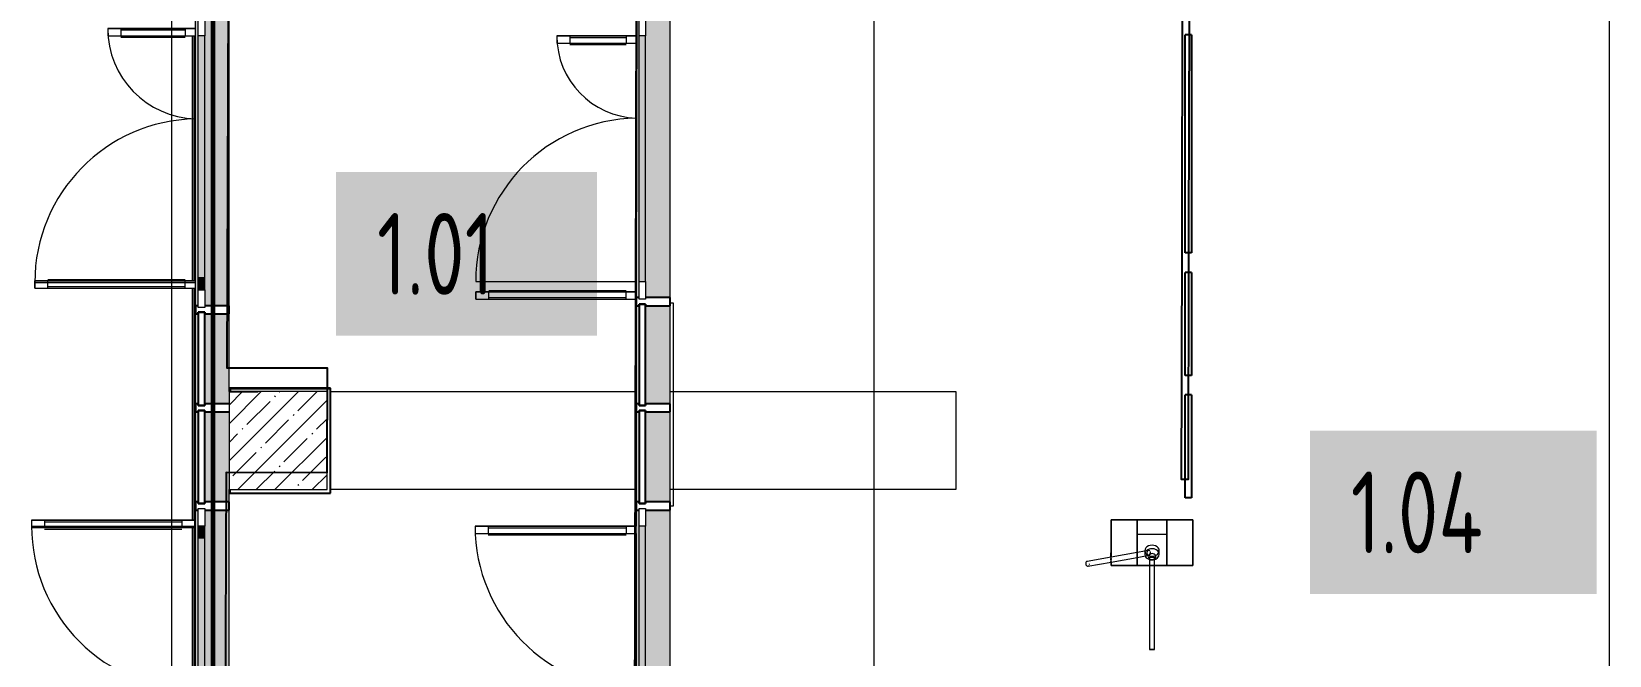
# Model space of a CAD drawing. Header units: millimetres. Extents: x 3914 to 443608, y -156176 to 78197.
# Drawn here: x 29108 to 38767, y -129277 to -125460 of the extents above; entities that cross this region are included whole.
import ezdxf

# ---------------------------------------------------------------- set-up
doc = ezdxf.new("R2010")
doc.units = ezdxf.units.MM
for name, color, linetype, lineweight in [('0) клиннинг', 90, 'Continuous', 60), ('A-DETL-GENF', 7, 'Continuous', 9), ('A-DOOR-1', 7, 'Continuous', 5), ('A-FLOR', 7, 'Continuous', 9), ('A-GENM', 7, 'Continuous', 9), ('A-GLAZ-CURT-1', 7, 'Continuous', 5), ('A-GLAZ-CURT-2', 7, 'Continuous', 25), ('A-GLAZ-CWMG', 7, 'Continuous', 9), ('A-GLAZ-CWMG-1', 7, 'Continuous', 25), ('S-COLS-1', 7, 'Continuous', 5), ('Оси', 7, 'Continuous', 9)]:
    doc.layers.add(name, color=color, linetype=linetype, lineweight=lineweight)
doc.layers.add('M-EQPM-1', color=7, linetype='Continuous', lineweight=9, true_color=0xb2b2b2)
doc.styles.add('СПДС', font='ГОСТ тип А.ttf', dxfattribs={"width": 0.9})

# ---------------------------------------------------------------- blocks, each defined once
blk = doc.blocks.new('Системная панель - Стекло - 40мм-32257947-Объем проектирования 1 этажа')
at = {"layer": 'A-GLAZ-CURT-1'}
h = blk.add_hatch(dxfattribs=at)
h.set_pattern_fill('FP_71', color=256, style=0, pattern_type=2)
h.set_pattern_definition([(135, (18475, -6770), (-565.685, -565.685), [400, -1200]), (135, (18675, -7170), (-565.685, -565.685), [1200, -400]), (135, (18875, -6370), (-565.685, -565.685), [400, -1200])])
h.paths.add_polyline_path([(310, 0), (310, 40), (-310, 40), (-310, 0), (245, 0)])
at = {"layer": 'A-GLAZ-CURT-2'}
for p, q in [((310, 40), (-310, 40)), ((-310, 40), (-310, 0)), ((-310, 0), (310, 0)), ((310, 0), (310, 40))]:
    blk.add_line(p, q, dxfattribs=at)
blk = doc.blocks.new('Прямоугольный импост - Импост структурный с накладкой - 190мм-32257948-Объем проектирования 1 этажа')
at = {"layer": 'A-GLAZ-CWMG'}
for points in [[(6553, 18375), (6570, 18375), (6570, 18975), (6553, 18975), (6553, 18409.4)], [(6610, 18375), (6760, 18375), (6760, 18975), (6610, 18975), (6610, 18450)]]:
    blk.add_hatch(color=256, dxfattribs=at).paths.add_polyline_path(points)
for p, q in [((6553, 18375), (6553, 18975)), ((6760, 18375), (6760, 18975))]:
    blk.add_line(p, q, dxfattribs=at)
blk = doc.blocks.new('Прямоугольный импост - Импост структурный с накладкой - 190мм-32257698-Объем проектирования 1 этажа')
at = {"layer": 'A-GLAZ-CWMG'}
for points in [[(6560, 16025), (6570, 16025), (6570, 17725), (6553, 17725), (6553, 16025)], [(6760, 16025), (6760, 17725), (6610, 17725), (6610, 16025)], [(6570, 16123), (6610, 16123), (6610, 17627), (6570, 17627), (6570, 16699.3)]]:
    blk.add_hatch(color=256, dxfattribs=at).paths.add_polyline_path(points)
for p, q in [((6553, 16025), (6553, 17725)), ((6760, 16025), (6760, 17725)), ((6570, 16123), (6570, 17627)), ((6610, 16123), (6610, 17627))]:
    blk.add_line(p, q, dxfattribs=at)
blk = doc.blocks.new('Прямоугольный импост - Импост структурный с накладкой - 190мм-22862222-Объем проектирования 1 этажа')
at = {"layer": 'A-GLAZ-CWMG-1'}
for p, q in [((-25, 0), (-25, 17)), ((-25, 17), (25, 17)), ((25, 0), (15, 0)), ((15, 0), (15, -40)), ((25, 17), (25, 0)), ((-25, -190), (-25, -40)), ((15, -40), (25, -40)), ((25, -40), (25, -190)), ((25, -190), (-25, -190))]:
    blk.add_line(p, q, dxfattribs=at)
blk = doc.blocks.new('Прямоугольный импост - Импост структурный с накладкой - 190мм-V44-Объем проектирования 1 этажа')
at = {"layer": 'A-GLAZ-CWMG-1'}
for p, q in [((-25, 0), (-25, 17)), ((-25, 17), (25, 17)), ((-15, 0), (-25, 0)), ((-15, -40), (-15, 0)), ((25, 17), (25, 0)), ((-25, -190), (-25, -40)), ((-25, -40), (-15, -40)), ((25, -40), (25, -190)), ((25, -190), (-25, -190))]:
    blk.add_line(p, q, dxfattribs=at)
blk = doc.blocks.new('Дверь_Витражная_остекление_ - ДВН_ДАО_Главный вход_1800 в свету 4-32257700-Объем проектирования 1 этажа')
at = {"layer": 'A-DETL-GENF'}
for p, q in [((-752, -1004), (-752, -17)), ((-752, -17), (-752, -1004)), ((-752, -80), (-707, -80)), ((-742, -924), (-742, -80)), ((-707, -1004), (-707, -17)), ((-707, -1004), (-707, -17)), ((-698, -924), (-698, -80)), ((806, -420), (806, -80)), ((815, -500), (815, -17)), ((815, -17), (815, -500)), ((860, -80), (815, -80)), ((850, -420), (850, -80)), ((860, -500), (860, -17)), ((860, -500), (860, -17)), ((860, -420), (815, -420)), ((860, -500), (815, -500)), ((815, -500), (860, -500)), ((-752, -924), (-707, -924)), ((-752, -1004), (-707, -1004)), ((-752, -1004), (-707, -1004))]:
    blk.add_line(p, q, dxfattribs=at)
at = {"layer": 'A-DOOR-1'}
for p, q in [((-860, 40), (-752, 40)), ((-860, 0), (-860, 40)), ((-752, 40), (-752, 0)), ((752, 40), (860, 40)), ((752, 0), (752, 40)), ((860, 40), (860, 0)), ((-752, 0), (-860, 0)), ((-752, -1004), (-752, -17)), ((860, 0), (752, 0)), ((752, -500), (752, -17))]:
    blk.add_line(p, q, dxfattribs=at)
for centre, radius, start, end in [((-752, 0), 1004, 270, 359.02491), ((752, 0), 500, 181.97049, 270)]:
    blk.add_arc(centre, radius, start, end, dxfattribs=at)
blk = doc.blocks.new('Прямоугольный импост - Импост структурный с накладкой - 190мм-23190277-Объем проектирования 1 этажа')
at = {"layer": 'A-GLAZ-CWMG'}
for points in [[(3871.1, 19950.1), (3871.1, 20725.1), (3854.1, 20725.1), (3854.1, 19950.1), (3861.1, 19950.1)], [(4031.1, 19950.1), (4061.1, 19950.1), (4060, 20725.1), (3911.1, 20725), (3911.1, 19950.1), (4006.1, 19950.1)], [(3871.1, 19950.1), (3911.1, 19950.1), (3910, 20627.1), (3871.1, 20627.1), (3871.1, 20132.4)]]:
    blk.add_hatch(color=256, dxfattribs=at).paths.add_polyline_path(points)
for p, q in [((3854.1, 19950.1), (3854.1, 20725.1)), ((4061.1, 19950.1), (4061.1, 20725)), ((3871.1, 19950.1), (3871.1, 20627.1)), ((3911.1, 19950.1), (3911.1, 20627.1))]:
    blk.add_line(p, q, dxfattribs=at)
blk = doc.blocks.new('BSC_Колонна _Прямоугольная - 600х600-17858062-Объем проектирования 1 этажа')
at = {"layer": 'S-COLS-1'}
h = blk.add_hatch(dxfattribs=at)
h.set_pattern_fill('FP_153', color=256, style=0, pattern_type=2)
h.set_pattern_definition([(45, (-4360, -18150), (-114.0493, 114.0493), []), (45, (-4245.95, -18150), (-114.0493, 114.0493), [201.612, -40.322, 6.706, -33.617])])
h.paths.add_polyline_path([(-300, -300), (300, -300), (300, 300), (-300, 300), (-300, -137.6)])
for p, q in [((300, 300), (-300, 300)), ((-300, 300), (-300, -300)), ((300, -300), (300, 300)), ((-300, -300), (300, -300))]:
    blk.add_line(p, q, dxfattribs=at)
blk = doc.blocks.new('Дверь_Витражная_остекление_ - ДВН_ДАО_Главный вход_1800 в свету 3-32257949-Объем проектирования 1 этажа')
at = {"layer": 'A-DETL-GENF'}
for p, q in [((-752, -504), (-752, -17)), ((-752, -17), (-752, -504)), ((-752, -80), (-707, -80)), ((-742, -424), (-742, -80)), ((-707, -504), (-707, -17)), ((-707, -504), (-707, -17)), ((-698, -424), (-698, -80)), ((806, -920), (806, -80)), ((815, -1000), (815, -17)), ((815, -17), (815, -1000)), ((860, -80), (815, -80)), ((850, -920), (850, -80)), ((860, -1000), (860, -17)), ((860, -1000), (860, -17)), ((-752, -424), (-707, -424)), ((-752, -504), (-707, -504)), ((-752, -504), (-707, -504)), ((860, -920), (815, -920)), ((860, -1000), (815, -1000)), ((815, -1000), (860, -1000))]:
    blk.add_line(p, q, dxfattribs=at)
at = {"layer": 'A-DOOR-1'}
for p, q in [((-860, 40), (-752, 40)), ((-860, 0), (-860, 40)), ((-752, 40), (-752, 0)), ((752, 40), (860, 40)), ((752, 0), (752, 40)), ((860, 40), (860, 0)), ((-752, 0), (-860, 0)), ((-752, -504), (-752, -17)), ((860, 0), (752, 0)), ((752, -1000), (752, -17))]:
    blk.add_line(p, q, dxfattribs=at)
for centre, radius, start, end in [((-752, 0), 504, 270, 358.04515), ((752, 0), 1000, 180.97899, 270)]:
    blk.add_arc(centre, radius, start, end, dxfattribs=at)
blk = doc.blocks.new('Системная панель - Стекло - 40мм-23926328-Объем проектирования 1 этажа')
at = {"layer": 'A-GLAZ-CURT-1'}
h = blk.add_hatch(dxfattribs=at)
h.set_pattern_fill('FP_157', color=256, style=0, pattern_type=2)
h.set_pattern_definition([(135, (17850, -6770), (-565.685, -565.685), [400, -1200]), (135, (18050, -7170), (-565.685, -565.685), [1200, -400]), (135, (18250, -6370), (-565.685, -565.685), [400, -1200])])
h.paths.add_polyline_path([(285, 40), (-285, 40), (-285, 0), (285, 0)])
at = {"layer": 'A-GLAZ-CURT-2'}
for p, q in [((285, 40), (-285, 40)), ((-285, 40), (-285, 0)), ((-285, 0), (285, 0)), ((285, 0), (285, 40))]:
    blk.add_line(p, q, dxfattribs=at)
blk = doc.blocks.new('Прямоугольный импост - Импост структурный с накладкой - 190мм-23926323-Объем проектирования 1 этажа')
at = {"layer": 'A-GLAZ-CWMG'}
for points in [[(6570, 17775), (6570, 18325), (6553, 18325), (6553, 17775), (6560, 17775)], [(6610, 17775), (6760, 17775), (6760, 18325), (6610, 18325), (6610, 17830)]]:
    blk.add_hatch(color=256, dxfattribs=at).paths.add_polyline_path(points)
for p, q in [((6553, 17775), (6553, 18325)), ((6760, 17775), (6760, 18325))]:
    blk.add_line(p, q, dxfattribs=at)
blk = doc.blocks.new('Прямоугольный импост - Импост структурный с накладкой - 190мм-V156-Объем проектирования 1 этажа')
at = {"layer": 'A-GLAZ-CWMG-1'}
for p, q in [((-25, 0), (-25, 17)), ((-25, 17), (25, 17)), ((-15, 0), (-25, 0)), ((-15, -40), (-15, 0)), ((25, 0), (15, 0)), ((15, 0), (15, -40)), ((25, 17), (25, 0)), ((-25, -190), (-25, -40)), ((-25, -40), (-15, -40)), ((15, -40), (25, -40)), ((25, -40), (25, -190)), ((25, -190), (-25, -190))]:
    blk.add_line(p, q, dxfattribs=at)
blk = doc.blocks.new('Прямоугольный импост - Импост структурный с накладкой - 170мм-23186685-Объем проектирования 1 этажа')
at = {"layer": 'A-GLAZ-CWMG'}
for p, q in [((3836.1, 19127.1), (3836.1, 20627.1)), ((3846.1, 19127.1), (3846.1, 20627.1)), ((3836.1, 17663.1), (3836.1, 19082.1)), ((3846.1, 17663.1), (3846.1, 19082.1)), ((3836.1, 16118.1), (3836.1, 17618.1)), ((3846.1, 16118.1), (3846.1, 17618.1))]:
    blk.add_line(p, q, dxfattribs=at)
blk = doc.blocks.new('Прямоугольный импост - Импост структурный с накладкой - 190мм-23933667-Объем проектирования 1 этажа')
at = {"layer": 'A-GLAZ-CWMG'}
for points in [[(3861.1, 19150.1), (3871.1, 19150.1), (3871.1, 19950.1), (3854.1, 19950.1), (3854.1, 19150.1)], [(3871.1, 19150.1), (3911.1, 19150.1), (3910, 19950.1), (3871.1, 19950.1)], [(4060, 19150.1), (4061.1, 19150.1), (4060, 19950.1), (3911.1, 19950.1), (3911.1, 19150.1), (4031.1, 19150.1)]]:
    blk.add_hatch(color=256, dxfattribs=at).paths.add_polyline_path(points)
for p, q in [((3854.1, 19150.1), (3854.1, 19950.1)), ((3871.1, 19150.1), (3871.1, 19950.1)), ((3911.1, 19150.1), (3911.1, 19950.1)), ((4061.1, 19150.1), (4061.1, 19950.1))]:
    blk.add_line(p, q, dxfattribs=at)
blk = doc.blocks.new('Дверь_Витражная_СКБ_2Ст - ВН-1_ ДВН_ДАО_Главный вход_1800 в свету 3-31912953-Объем проектирования 1 этажа')
at = {"layer": 'A-DETL-GENF'}
for p, q in [((732, 40), (732, 0)), ((732, 40), (732, 0)), ((-822, -554), (-822, -17)), ((-822, -17), (-822, -554)), ((-822, -80), (-777, -80)), ((-812, -474), (-812, -80)), ((-777, -554), (-777, -17)), ((-777, -554), (-777, -17)), ((-768, -474), (-768, -80)), ((714, -920), (714, -80)), ((723, -1000), (723, -17)), ((723, -17), (723, -1000)), ((768, -80), (723, -80)), ((758, -920), (758, -80)), ((768, -1000), (768, -17)), ((768, -1000), (768, -17)), ((-822, -474), (-777, -474)), ((-822, -554), (-777, -554)), ((-822, -554), (-777, -554)), ((768, -920), (723, -920)), ((768, -1000), (723, -1000)), ((723, -1000), (768, -1000))]:
    blk.add_line(p, q, dxfattribs=at)
at = {"layer": 'A-DOOR-1'}
for p, q in [((-885, 40), (-777, 40)), ((-885, 0), (-885, 40)), ((-777, 40), (-777, 0)), ((777, 40), (885, 40)), ((777, 0), (777, 40)), ((885, 40), (885, 0)), ((-777, 0), (-885, 0)), ((-822, -554), (-822, -17)), ((732, -1000), (732, -17)), ((885, 0), (777, 0))]:
    blk.add_line(p, q, dxfattribs=at)
for centre, radius, start, end in [((-822, 0), 554, 270, 358.22698), ((732, 0), 1000, 180.97899, 270)]:
    blk.add_arc(centre, radius, start, end, dxfattribs=at)
blk = doc.blocks.new('Системная панель - Стекло - 40мм-V190-Объем проектирования 1 этажа')
at = {"layer": 'A-GLAZ-CURT-2'}
for p, q in [((285, 40), (-285, 40)), ((-285, 40), (-285, 0)), ((-285, 0), (285, 0)), ((285, 0), (285, 40))]:
    blk.add_line(p, q, dxfattribs=at)
blk = doc.blocks.new('Прямоугольный импост - Импост структурный с накладкой - 190мм-V191-Объем проектирования 1 этажа')
at = {"layer": 'A-GLAZ-CWMG'}
for points in [[(3861.1, 17775.1), (3871.1, 17775.1), (3871.1, 18325.1), (3854.1, 18325.1), (3854.1, 17775.1)], [(4060, 17775.1), (4061.1, 17775.1), (4060, 18325.1), (3911.1, 18325.1), (3911.1, 17775.1), (4031.1, 17775.1)]]:
    blk.add_hatch(color=256, dxfattribs=at).paths.add_polyline_path(points)
for p, q in [((3854.1, 17775.1), (3854.1, 18325.1)), ((4061.1, 17775.1), (4061.1, 17850))]:
    blk.add_line(p, q, dxfattribs=at)
blk = doc.blocks.new('Прямоугольный импост - Импост структурный с накладкой - 190мм-V192-Объем проектирования 1 этажа')
at = {"layer": 'A-GLAZ-CWMG-1'}
for p, q in [((-25, 0), (-25, 17)), ((-25, 17), (25, 17)), ((-15, 0), (-25, 0)), ((-15, -40), (-15, 0)), ((25, 0), (15, 0)), ((15, 0), (15, -40)), ((25, 17), (25, 0)), ((-25, -188.9), (-25, -40)), ((-25, -40), (-15, -40)), ((15, -40), (25, -40)), ((25, -40), (25, -188.9))]:
    blk.add_line(p, q, dxfattribs=at)
blk = doc.blocks.new('Дверь_Витражная_СКБ_2Ст - ВН-1_ ДВН_ДАО_Главный вход_1800 в свету 4-31912968-Объем проектирования 1 этажа')
at = {"layer": 'A-DETL-GENF'}
for p, q in [((-885, -20), (-885, -17)), ((-885, -17), (-885, -20)), ((-777, -20), (-885, -20)), ((-885, -20), (-777, -20)), ((-768, -20), (-813, -20)), ((-813, -1020), (-813, -20)), ((-768, -20), (-813, -20)), ((-813, -20), (-813, -1020)), ((-777, -17), (-777, -20)), ((-777, -20), (-777, -17)), ((-768, -1020), (-768, -20)), ((-768, -1020), (-768, -20)), ((732, -20), (777, -20)), ((732, -574), (732, -20)), ((732, -20), (732, -574)), ((777, -20), (732, -20)), ((777, -17), (777, -20)), ((777, -17), (777, -20)), ((777, -574), (777, -20)), ((777, -574), (777, -20)), ((777, -20), (885, -20)), ((777, -20), (885, -20)), ((885, -20), (885, -10)), ((885, -20), (885, -10)), ((-813, -100), (-768, -100)), ((-803, -940), (-803, -100)), ((-759, -940), (-759, -100)), ((723, -494), (723, -100)), ((777, -100), (732, -100)), ((767, -494), (767, -100)), ((777, -494), (732, -494)), ((777, -574), (732, -574)), ((732, -574), (777, -574)), ((-813, -940), (-768, -940)), ((-813, -1020), (-768, -1020)), ((-813, -1020), (-768, -1020))]:
    blk.add_line(p, q, dxfattribs=at)
at = {"layer": 'A-DOOR-1'}
for p, q in [((-885, 40), (-777, 40)), ((-885, 0), (-885, 40)), ((-777, 40), (-777, 0)), ((777, 40), (885, 40)), ((777, 0), (777, 40)), ((885, 40), (885, 0)), ((-777, 0), (-885, 0)), ((-777, -1020), (-777, -20)), ((885, 0), (777, 0)), ((777, -574), (777, -20))]:
    blk.add_line(p, q, dxfattribs=at)
for centre, radius, start, end in [((-777, -20), 1000, 270, 0), ((777, -20), 554, 180, 270)]:
    blk.add_arc(centre, radius, start, end, dxfattribs=at)
blk = doc.blocks.new('Прямоугольный импост - Импост структурный с накладкой - 190мм-23933759-Объем проектирования 1 этажа')
at = {"layer": 'A-GLAZ-CWMG'}
for points in [[(3861.1, 17550.1), (3871.1, 17550.1), (3871.1, 17725.1), (3854.1, 17725.1), (3854.1, 17550.1)], [(4031.1, 17550.1), (4061.1, 17550.1), (4060, 17725.1), (3911.1, 17725.1), (3911.1, 17550.1), (4006.1, 17550.1)], [(3911.1, 17550.1), (3910, 17627.1), (3871.1, 17627.1), (3871.1, 17550.1), (3910, 17550.1)]]:
    blk.add_hatch(color=256, dxfattribs=at).paths.add_polyline_path(points)
for p, q in [((3854.1, 17550.1), (3854.1, 17725.1)), ((4061.1, 17550.1), (4061.1, 17725.1)), ((3871.1, 17550.1), (3871.1, 17627.1)), ((3911.1, 17550.1), (3911.1, 17627.1))]:
    blk.add_line(p, q, dxfattribs=at)
blk = doc.blocks.new('Прямоугольный импост - Импост структурный с накладкой - 190мм-23933741-Объем проектирования 1 этажа')
at = {"layer": 'A-GLAZ-CWMG-1'}
for p, q in [((-25, 0), (-25, 17)), ((-25, 17), (25, 17)), ((-15, 0), (-25, 0)), ((-15, -40), (-15, 0)), ((25, 17), (25, 0)), ((-25, -190), (-25, -40)), ((-25, -40), (-15, -40)), ((25, -40), (25, -190)), ((25, -190), (-25, -190))]:
    blk.add_line(p, q, dxfattribs=at)
blk = doc.blocks.new('Системная панель - Стекло - 40мм-V207-Объем проектирования 1 этажа')
at = {"layer": 'A-GLAZ-CURT-2'}
for p, q in [((285, 40), (-285, 40)), ((-285, 40), (-285, 0)), ((-285, 0), (285, 0)), ((285, 0), (285, 40))]:
    blk.add_line(p, q, dxfattribs=at)
blk = doc.blocks.new('Прямоугольный импост - Импост структурный с накладкой - 190мм-V208-Объем проектирования 1 этажа')
at = {"layer": 'A-GLAZ-CWMG'}
for points in [[(3861.1, 18375.1), (3871.1, 18375.1), (3871.1, 18925.1), (3854.1, 18925.1), (3854.1, 18375.1)], [(4031.1, 18375.1), (4060, 18375.1), (4060, 18925.1), (3911.1, 18925.1), (3911.1, 18375.1), (4006.1, 18375.1)]]:
    blk.add_hatch(color=256, dxfattribs=at).paths.add_polyline_path(points)
for p, q in [((3854.1, 18375.1), (3854.1, 18925.1)), ((4061.1, 18450), (4061.1, 18925.1))]:
    blk.add_line(p, q, dxfattribs=at)
blk = doc.blocks.new('Прямоугольный импост - Импост структурный с накладкой - 190мм-V209-Объем проектирования 1 этажа')
at = {"layer": 'A-GLAZ-CWMG-1'}
for p, q in [((-25, 0), (-25, 17)), ((-25, 17), (25, 17)), ((25, 0), (15, 0)), ((15, 0), (15, -40)), ((25, 17), (25, 0)), ((-25, -190), (-25, -40)), ((15, -40), (25, -40)), ((25, -40), (25, -190)), ((25, -190), (-25, -190))]:
    blk.add_line(p, q, dxfattribs=at)
blk = doc.blocks.new('Прямоугольный импост - Импост структурный с накладкой - 190мм-23933668-Объем проектирования 1 этажа')
at = {"layer": 'A-GLAZ-CWMG'}
for points in [[(3871.1, 18975.1), (3871.1, 19150.1), (3854.1, 19150.1), (3854.1, 18975.1), (3861.1, 18975.1)], [(3911.1, 19073.1), (3910, 19150.1), (3871.1, 19150.1), (3871.1, 19073.1), (3910, 19073.1)], [(4031.1, 18975.1), (4061.1, 18975.1), (4060, 19150.1), (3911.1, 19150.1), (3911.1, 18975.1), (4006.1, 18975.1)]]:
    blk.add_hatch(color=256, dxfattribs=at).paths.add_polyline_path(points)
for p, q in [((3854.1, 18975.1), (3854.1, 19150.1)), ((3871.1, 19073.1), (3871.1, 19150.1)), ((3911.1, 19073.1), (3911.1, 19150.1)), ((4061.1, 18975.1), (4061.1, 19150.1))]:
    blk.add_line(p, q, dxfattribs=at)
blk = doc.blocks.new('Gotschlich_Турникет-трипод_Тумбовый_Modul_Cross _R18 - Modul Cross 2-Arm-31992132-Объем проектирования 1 этажа')
at = {"layer": 'A-GENM'}
for p, q in [((83, -250), (86.2, -250)), ((91.3, -250), (90.7, -250))]:
    blk.add_line(p, q, dxfattribs=at)
at = {"layer": 'M-EQPM-1'}
for p, q in [((-140, 250), (-140, 90)), ((-140, 90), (-140, 250)), ((-140, 250), (140, 250)), ((140, 250), (-140, 250)), ((140, 250), (140, 90)), ((140, 90), (140, 250)), ((-50.7, 90), (-140, 90)), ((-140, 90), (140, 90)), ((-140, 90), (-140, -90)), ((-140, 90), (-140, -90)), ((-140, -90), (-140, 90)), ((-140, 90), (-140, -90)), ((-140, 90), (140, 90)), ((-140, 90), (140, 90)), ((-140, -90), (-140, 90)), ((-140, 90), (-140, -90)), ((-140, 90), (140, 90)), ((-140, 90), (140, 90)), ((-140, 90), (140, 90)), ((-140, 90), (140, 90)), ((140, 90), (-50.7, 90)), ((-50.7, 90), (-50.7, -90)), ((70.8, 44.5), (49, 44.5)), ((94.8, 15), (88.7, 15)), ((140, 15), (94.8, 15)), ((140, -90), (140, 90)), ((140, -90), (140, 90)), ((140, 90), (140, -90)), ((140, -90), (140, 90)), ((140, 90), (140, -90)), ((653.7, 15), (140, 15)), ((140, -90), (-140, -90)), ((-140, -90), (-50.7, -90)), ((-140, -90), (140, -90)), ((140, -90), (-140, -90)), ((-140, -90), (140, -90)), ((140, -90), (-140, -90)), ((-140, -250), (-140, -90)), ((-140, -90), (-140, -250)), ((-140, -90), (59.2, -90)), ((-140, -90), (140, -90)), ((-50.7, -90), (140, -90)), ((47.1, -22.8), (50.9, -43.8)), ((49, -44.5), (70.8, -44.5)), ((50.9, -43.8), (59.1, -90)), ((59.1, -90), (87.7, -250)), ((64.5, -90), (67.3, -90)), ((67.8, -90), (71, -90)), ((71.6, -90), (74.9, -90)), ((75.6, -90), (78.8, -90)), ((77.3, -21.3), (76.7, -17.5)), ((78.6, -28.6), (77.7, -23.4)), ((80.4, -38.5), (79, -30.4)), ((79.4, -90), (82.4, -90)), ((89.6, -90), (80.9, -41)), ((83, -90), (85.4, -90)), ((88.7, -15), (94.8, -15)), ((89.1, -90), (140, -90)), ((118.2, -250), (89.6, -90)), ((94.8, -15), (140, -15)), ((140, -15), (653.7, -15)), ((140, -250), (140, -90)), ((140, -90), (140, -250)), ((-140, -250), (64.5, -250)), ((140, -250), (-140, -250)), ((63.6, -250), (60.8, -250)), ((60.8, -250), (63.6, -250)), ((60.8, -250), (60.8, -252)), ((63.6, -252), (60.8, -252)), ((60.8, -252), (63.6, -252)), ((64.9, -250), (62.5, -250)), ((62.5, -250), (65.8, -250)), ((62.5, -250), (62.5, -252)), ((65.8, -252), (62.5, -252)), ((62.5, -252), (64.9, -252)), ((63.6, -250), (65.8, -250)), ((63.6, -250), (63.6, -252)), ((65.8, -252), (63.6, -252)), ((63.9, -250), (65.6, -250)), ((63.9, -250), (63.9, -252)), ((65.6, -252), (63.9, -252)), ((65.7, -250), (64.5, -250)), ((64.5, -250), (64.5, -252)), ((64.5, -252), (65.7, -252)), ((65.6, -250), (64.9, -250)), ((64.9, -250), (64.9, -252)), ((64.9, -252), (65.6, -252)), ((65.6, -250), (65.7, -250)), ((66.4, -250), (65.6, -250)), ((65.7, -252), (65.6, -252)), ((65.6, -252), (66.4, -252)), ((65.7, -250), (67.2, -250)), ((65.7, -250), (65.7, -252)), ((67.2, -252), (65.7, -252)), ((65.8, -250), (78.2, -250)), ((65.8, -250), (65.8, -252)), ((78.2, -252), (65.8, -252)), ((78.2, -250), (66.4, -250)), ((66.4, -252), (78.2, -252)), ((67.2, -250), (78.2, -250)), ((77.5, -250), (67.2, -250)), ((67.2, -250), (77.5, -250)), ((67.2, -250), (67.2, -252)), ((67.2, -250), (73, -250)), ((76.7, -250), (67.2, -250)), ((67.2, -250), (77.5, -250)), ((77.5, -252), (67.2, -252)), ((67.2, -252), (77.5, -252)), ((78.2, -252), (67.2, -252)), ((67.2, -252), (76.7, -252)), ((73, -252), (67.2, -252)), ((69.5, -250), (68.9, -250)), ((68.9, -250), (68.9, -252)), ((68.9, -252), (69.5, -252)), ((69.8, -250), (69.5, -250)), ((69.5, -250), (69.5, -252)), ((69.5, -252), (70.9, -252)), ((70.3, -250), (69.8, -250)), ((70.9, -250), (70.3, -250)), ((78.2, -250), (70.9, -250)), ((70.9, -252), (78.2, -252)), ((73, -250), (74.2, -250)), ((73, -250), (73, -252)), ((74.2, -252), (73, -252)), ((74.2, -250), (75, -250)), ((75, -252), (74.2, -252)), ((75, -250), (78.2, -250)), ((75, -250), (75, -252)), ((78.2, -252), (75, -252)), ((78.1, -250), (76.7, -250)), ((76.7, -250), (76.7, -252)), ((76.7, -252), (78.1, -252)), ((77.5, -250), (77.9, -250)), ((77.5, -252), (77.5, -250)), ((78.3, -252), (77.5, -252)), ((77.9, -250), (78.3, -250)), ((78.6, -250), (77.9, -250)), ((77.9, -250), (77.9, -252)), ((77.9, -252), (78.6, -252)), ((80, -250), (78.1, -250)), ((78.1, -252), (80, -252)), ((78.2, -250), (79.3, -250)), ((78.2, -252), (78.2, -250)), ((79.3, -252), (78.2, -252)), ((78.3, -250), (79, -250)), ((79, -252), (78.3, -252)), ((80.3, -250), (78.6, -250)), ((78.6, -252), (80.3, -252)), ((79.3, -250), (79.3, -252)), ((80, -250), (80, -252)), ((80.3, -250), (83.1, -250)), ((83.1, -250), (80.3, -250)), ((80.3, -250), (80.3, -252)), ((80.3, -250), (80.3, -252)), ((80.3, -250), (88.1, -250)), ((80.3, -252), (83.1, -252)), ((83.1, -252), (80.3, -252)), ((81.4, -250), (81.4, -252)), ((86.3, -250), (83, -250)), ((83, -250), (86.2, -250)), ((83, -250), (83, -252)), ((86.2, -252), (83, -252)), ((83, -252), (86.3, -252)), ((83.1, -250), (83.1, -252)), ((86.2, -252), (86.2, -250)), ((86.9, -250), (86.3, -250)), ((86.3, -250), (86.3, -252)), ((86.3, -252), (86.9, -252)), ((86.9, -250), (86.9, -252)), ((88.3, -250), (87.5, -250)), ((87.5, -250), (87.5, -252)), ((87.5, -252), (88.3, -252)), ((87.7, -250), (114, -397.6)), ((89.2, -250), (88.3, -250)), ((88.3, -250), (88.3, -252)), ((88.3, -252), (89.2, -252)), ((90.1, -250), (89.2, -250)), ((89.2, -250), (89.2, -252)), ((89.2, -252), (90.1, -252)), ((90.1, -252), (90.1, -250)), ((91.3, -250), (90.7, -250)), ((90.7, -250), (90.7, -252)), ((90.7, -252), (91.3, -252)), ((91.3, -250), (91.3, -252)), ((91.5, -250), (91.5, -252)), ((93.7, -250), (93.7, -252)), ((94.6, -250), (94.6, -252)), ((96.9, -250), (96.9, -252)), ((97.1, -250), (99.1, -250)), ((97.1, -252), (97.1, -250)), ((99.1, -252), (97.1, -252)), ((99.1, -250), (99.9, -250)), ((99.1, -250), (99.1, -252)), ((99.9, -252), (99.1, -252)), ((99.9, -250), (102, -250)), ((99.9, -250), (99.9, -252)), ((102, -252), (99.9, -252)), ((102, -250), (102, -252)), ((102.1, -250), (102.1, -252)), ((102.1, -252), (104.5, -252)), ((104.5, -252), (102.1, -252)), ((105.3, -250), (105.3, -252)), ((106.9, -252), (106.9, -250)), ((106.9, -250), (106.9, -252)), ((107, -250), (107, -252)), ((107, -250), (107, -252)), ((110, -252), (110, -250)), ((110, -250), (110, -252)), ((110.1, -250), (110.1, -252)), ((110.1, -250), (110.1, -252)), ((111.8, -250), (111.8, -252)), ((111.9, -250), (111.9, -252)), ((115.5, -250), (117.8, -250)), ((115.5, -252), (115.5, -250)), ((117.8, -252), (115.5, -252)), ((117.8, -250), (115.6, -250)), ((115.6, -250), (115.6, -252)), ((115.6, -252), (117.8, -252)), ((116, -250), (116, -252)), ((120.2, -250), (117.8, -250)), ((117.8, -250), (117.8, -252)), ((117.8, -250), (117.8, -252)), ((117.8, -252), (120.2, -252)), ((117.9, -250), (140, -250)), ((143.6, -392.3), (118.2, -250)), ((123.8, -250), (119.8, -250)), ((119.8, -250), (123.8, -250)), ((119.8, -250), (119.8, -252)), ((123.8, -252), (119.8, -252)), ((119.8, -252), (123.8, -252)), ((120.1, -250), (123.8, -250)), ((120.1, -250), (120.1, -252)), ((123.8, -252), (120.1, -252)), ((123.8, -250), (120.2, -250)), ((120.2, -250), (120.2, -252)), ((120.2, -252), (123.8, -252)), ((123.8, -250), (123.8, -252)), ((123.8, -250), (123.8, -252))]:
    blk.add_line(p, q, dxfattribs=at)
for centre, major_axis, ratio, start_param, end_param in [((49, 0), (0, 44.5), 0.767231, 4.712389, 7.853982), ((49, 0), (0, 44.5), 0.767231, 1.570796, 4.712389), ((70.8, 0), (0, 44.5), 0.767231, 0.334478, 1.570796), ((70.8, 0), (0, 44.5), 0.767231, 1.570796, 2.379658), ((70.8, 0), (0, 44.5), 0.767231, 0, 0.261799), ((85, 0), (0, 23.8), 0.767231, 0.363973, 1.570796), ((85, 0), (0, 23.8), 0.767231, 1.570796, 2.040343), ((70.8, 0), (0, 44.5), 0.767231, 4.886662, 6.283185), ((85, 0), (0, 23.8), 0.767231, 5.969026, 6.597345), ((88.7, 0), (0, 15), 0.001848, 0, 0.523599), ((88.7, 0), (0, 15), 0.001848, 6.021386, 6.283185), ((88.7, 0), (0, 15), 0.001848, 5.759587, 6.021386), ((88.7, 0), (0, 15), 0.001848, 0.785398, 1.047198), ((88.7, 0), (0, 15), 0.001848, 4.974188, 5.497787), ((88.7, 0), (0, 15), 0.001848, 1.047198, 1.308997), ((88.7, 0), (0, 15), 0.001848, 4.712389, 4.925612), ((88.7, 0), (0, 15), 0.001848, 1.359645, 1.570796), ((88.7, 0), (0, 15), 0.001848, 1.570796, 1.781948), ((88.7, 0), (0, 15), 0.001848, 4.499166, 4.712389), ((85, 0), (0, 23.8), 0.767231, 5.415366, 5.943804), ((85, 0), (0, 23.8), 0.767231, 5.049822, 5.16316), ((85, 0), (0, 23.8), 0.767231, 4.887057, 5.046168), ((85, 0), (0, 23.8), 0.767231, 4.712389, 4.882857), ((70.8, 0), (0, 44.5), 0.767231, 4.803749, 4.886662), ((70.8, 0), (0, 44.5), 0.767231, 4.712389, 4.801245), ((653.7, 0), (0, 15), 0.001848, 0, 1.308972), ((653.7, 0), (0, 15), 0.001848, 4.712389, 6.283185), ((653.7, 0), (0, 15), 0.001848, 1.308997, 1.570771), ((653.7, 0), (0, 15), 0.001848, 1.570796, 1.832571), ((653.7, 0), (0, 15), 0.001848, 3.141593, 4.712389), ((61.9, -20.2), (14.8, 2.6), 0.738826, 2.696356, 3.743553), ((70.8, 0), (0, 44.5), 0.767231, 2.457546, 2.553981), ((61.9, -20.2), (14.8, 2.6), 0.738826, 2.172757, 2.434556), ((61.9, -20.2), (14.8, 2.6), 0.738826, 3.743553, 4.528951), ((61.9, -20.2), (14.8, 2.6), 0.738826, 1.48862, 1.910957), ((70.8, 0), (0, 44.5), 0.767231, 2.667963, 2.774392), ((61.9, -20.2), (14.8, 2.6), 0.738826, 0.601961, 1.387359), ((61.9, -20.2), (14.8, 2.6), 0.738826, 4.790751, 5.837948), ((70.8, 0), (0, 44.5), 0.767231, 2.994738, 3.141593), ((85, 0), (0, 23.8), 0.767231, 2.040343, 2.425584), ((70.8, 0), (0, 44.5), 0.767231, 3.141593, 4.474053), ((61.9, -20.2), (14.8, 2.6), 0.738826, 6.099748, 6.885146), ((85, 0), (0, 23.8), 0.767231, 2.61273, 2.77762), ((85, 0), (0, 23.8), 0.767231, 2.827433, 3.455752), ((88.7, 0), (0, 15), 0.001848, 1.832596, 2.094395), ((88.7, 0), (0, 15), 0.001848, 3.926991, 4.45059), ((88.7, 0), (0, 15), 0.001848, 2.094395, 2.356194), ((88.7, 0), (0, 15), 0.001848, 2.617994, 3.141593), ((88.7, 0), (0, 15), 0.001848, 3.141593, 3.665191), ((85, 0), (0, 23.8), 0.767231, 3.480974, 4.008753), ((85, 0), (0, 23.8), 0.767231, 4.261618, 4.371827), ((85, 0), (0, 23.8), 0.767231, 4.374955, 4.533819), ((85, 0), (0, 23.8), 0.767231, 4.537721, 4.707905), ((70.8, 0), (0, 44.5), 0.767231, 4.474053, 4.533992), ((70.8, 0), (0, 44.5), 0.767231, 4.535895, 4.618702), ((70.8, 0), (0, 44.5), 0.767231, 4.621029, 4.709763), ((653.7, 0), (0, 15), 0.001848, 1.832596, 3.141593), ((128.8, -395), (14.8, 2.6), 0.738826, 1.227883, 1.387359), ((128.8, -395), (14.8, 2.6), 0.738826, 2.958155, 3.141593), ((128.8, -395), (14.8, 2.6), 0.738826, 3.141593, 3.743553), ((128.8, -395), (14.8, 2.6), 0.738826, 3.743553, 6.361547), ((128.8, -395), (14.8, 2.6), 0.738826, 0.340161, 0.601961)]:
    blk.add_ellipse(centre, major_axis=major_axis, ratio=ratio, start_param=start_param, end_param=end_param, dxfattribs=at)

msp = doc.modelspace()

# ---------------------------------------------------------------- linework, layer by layer
for p, q in [((36169.6, -126813.5), (36169.6, -125480.1)), ((36209.6, -125480.1), (36169.6, -125480.1)), ((36209.6, -125480.1), (36209.6, -126813.5)), ((36209.6, -126813.5), (36169.6, -126813.5)), ((36169.6, -127563.5), (36169.6, -126933.5)), ((36209.6, -126933.5), (36169.6, -126933.5)), ((36209.6, -126933.5), (36209.6, -127563.5)), ((36209.6, -127563.5), (36169.6, -127563.5)), ((30938, -127642.5), (30317, -127642.5)), ((30317, -127642.5), (30317, -127643.5)), ((30317, -127643.5), (30937, -127643.5)), ((30323.2, -127642.4), (30323.1, -127662.4)), ((30323.1, -127662.4), (30495.2, -127662.7)), ((30937, -127643.5), (30937, -127643.5)), ((30938, -128283.7), (30938, -127642.5)), ((36169.6, -128313.5), (36169.6, -127683.5)), ((36209.6, -127683.5), (36169.6, -127683.5)), ((36209.6, -127683.5), (36209.6, -128313.5)), ((30321.8, -128262.7), (30321.8, -128282.7)), ((30321.8, -128282.7), (30321.8, -128283.7)), ((30321.8, -128283.7), (30938, -128283.7)), ((36209.6, -128313.5), (36169.6, -128313.5))]:
    msp.add_line(p, q)
at = {"flags": 128}
msp.add_lwpolyline([(30889.3, -130647.2), (30888.9, -130788.2), (32388.9, -130791.7), (32398.9, -130791.7), (32399.3, -130651.7), (32404.3, -130651.7), (32404.3, -130650.7), (32799.3, -130651.7), (32811.9, -125250.7), (30312.2, -125244.8), (30302.8, -127516.6), (30917.6, -127518), (30916.1, -128159.2), (30300.1, -128157.8), (30289.7, -130645.8)], close=True, dxfattribs=at)
for points in [[(32811.9, -125250.7), (32799.6, -130499.2)], [(36194.3, -125368), (36191.1, -126701.4), (36190.9, -126821.4), (36189.4, -127451.4), (36189.1, -127571.4), (36187.6, -128201.4), (36147.6, -128201.3), (36149.1, -127571.3), (36149.4, -127451.3), (36150.9, -126821.3), (36151.1, -126701.3), (36154.5, -125251.5)]]:
    msp.add_lwpolyline(points, dxfattribs=at)
at = {"layer": '0) клиннинг'}
msp.add_lwpolyline([(30217, -118762.7), (30217, -146392.7)], dxfattribs=at)
at = {"layer": 'A-FLOR'}
for p, q in [((32810, -125387.7), (32810, -125485.7)), ((32810, -125530.7), (32810, -127052.7)), ((32810, -127097.7), (32810, -128485.7)), ((33037, -127122.7), (33017, -127122.7)), ((33037, -128362.7), (33037, -127122.7)), ((30937, -127643.5), (30318.1, -127642.4)), ((30937, -128282.7), (30937, -127643.5)), ((30937, -127662.7), (32810, -127662.7)), ((33017, -127662.7), (34767, -127662.7)), ((34767, -127662.7), (34767, -128262.7)), ((32810, -128262.7), (30937, -128262.7)), ((34767, -128262.7), (33017, -128262.7)), ((30318.1, -128282.7), (30937, -128282.7)), ((33017, -128362.7), (33037, -128362.7)), ((32810, -128530.7), (32810, -130052.7))]:
    msp.add_line(p, q, dxfattribs=at)
at = {"layer": 'Оси'}
for points in [[(29967, -148019), (29967, -143019), (29967, -123714.7), (29967, -118714.7)], [(34267, -148019), (34267, -143019), (34267, -123714.7), (34267, -118714.7)], [(38767, -148019), (38767, -143019), (38767, -123714.7), (38767, -118714.7)]]:
    msp.add_lwpolyline(points, dxfattribs=at)

# ---------------------------------------------------------------- block references
for name, p in [('Прямоугольный импост - Импост структурный с накладкой - 170мм-23186685-Объем проектирования 1 этажа', (26257, -146112.7)), ('Прямоугольный импост - Импост структурный с накладкой - 190мм-23190277-Объем проектирования 1 этажа', (26257, -146112.7)), ('Прямоугольный импост - Импост структурный с накладкой - 190мм-32257698-Объем проектирования 1 этажа', (26257, -143112.7)), ('Прямоугольный импост - Импост структурный с накладкой - 190мм-23933667-Объем проектирования 1 этажа', (26257, -146112.7)), ('Прямоугольный импост - Импост структурный с накладкой - 190мм-23933668-Объем проектирования 1 этажа', (26257, -146112.7)), ('Прямоугольный импост - Импост структурный с накладкой - 190мм-V208-Объем проектирования 1 этажа', (26257, -146112.7)), ('Прямоугольный импост - Импост структурный с накладкой - 190мм-32257948-Объем проектирования 1 этажа', (26257, -146112.7)), ('BSC_Колонна _Прямоугольная - 600х600-17858062-Объем проектирования 1 этажа', (30617, -127962.7)), ('Прямоугольный импост - Импост структурный с накладкой - 190мм-V191-Объем проектирования 1 этажа', (26257, -146112.7)), ('Прямоугольный импост - Импост структурный с накладкой - 190мм-23926323-Объем проектирования 1 этажа', (26257, -146112.7)), ('Прямоугольный импост - Импост структурный с накладкой - 190мм-23933759-Объем проектирования 1 этажа', (26257, -146112.7)), ('Прямоугольный импост - Импост структурный с накладкой - 190мм-32257698-Объем проектирования 1 этажа', (26257, -146112.7)), ('Прямоугольный импост - Импост структурный с накладкой - 190мм-23933667-Объем проектирования 1 этажа', (26257, -148512.7))]:
    msp.add_blockref(name, p)
at = {"rotation": 269.9999999999999}
for name, p in [('Дверь_Витражная_СКБ_2Ст - ВН-1_ ДВН_ДАО_Главный вход_1800 в свету 3-31912953-Объем проектирования 1 этажа', (30128.1, -126262.6)), ('Дверь_Витражная_остекление_ - ДВН_ДАО_Главный вход_1800 в свету 3-32257949-Объем проектирования 1 этажа', (32827, -126237.7)), ('Системная панель - Стекло - 40мм-V207-Объем проектирования 1 этажа', (30128.1, -127462.6)), ('Системная панель - Стекло - 40мм-32257947-Объем проектирования 1 этажа', (32827, -127437.7)), ('Системная панель - Стекло - 40мм-V190-Объем проектирования 1 этажа', (30128.1, -128062.6)), ('Системная панель - Стекло - 40мм-23926328-Объем проектирования 1 этажа', (32827, -128062.7)), ('Дверь_Витражная_СКБ_2Ст - ВН-1_ ДВН_ДАО_Главный вход_1800 в свету 4-31912968-Объем проектирования 1 этажа', (30128.1, -129262.6)), ('Дверь_Витражная_остекление_ - ДВН_ДАО_Главный вход_1800 в свету 4-32257700-Объем проектирования 1 этажа', (32827, -129237.7)), ('Gotschlich_Турникет-трипод_Тумбовый_Modul_Cross _R18 - Modul Cross 2-Arm-31992132-Объем проектирования 1 этажа', (35967, -128587.6))]:
    msp.add_blockref(name, p, dxfattribs=at)
at = {"extrusion": (0, 0, -1), "rotation": 270.0000000000001}
for name, p in [('Прямоугольный импост - Импост структурный с накладкой - 190мм-22862222-Объем проектирования 1 этажа', (-32827, -127112.7)), ('Прямоугольный импост - Импост структурный с накладкой - 190мм-V209-Объем проектирования 1 этажа', (-30128.1, -127162.6)), ('Прямоугольный импост - Импост структурный с накладкой - 190мм-V192-Объем проектирования 1 этажа', (-30128.1, -127762.6)), ('Прямоугольный импост - Импост структурный с накладкой - 190мм-V156-Объем проектирования 1 этажа', (-32827, -127762.7)), ('Прямоугольный импост - Импост структурный с накладкой - 190мм-23933741-Объем проектирования 1 этажа', (-30128.1, -128362.6)), ('Прямоугольный импост - Импост структурный с накладкой - 190мм-V44-Объем проектирования 1 этажа', (-32827, -128362.7))]:
    msp.add_blockref(name, p, dxfattribs=at)

# ---------------------------------------------------------------- texts
at = {"char_height": 500, "attachment_point": 1, "style": 'СПДС', "bg_fill": 1, "box_fill_scale": 1.5, "bg_fill_color": 7, "bg_fill_true_color": 16777215, "bg_fill_transparency": 0}
for s, insert, width in [('1.01', (31222.6, -126570.3), 1096.708), ('1.04', (37183.4, -128151.9), 1255.443)]:
    msp.add_mtext(s, dxfattribs=dict(at, insert=insert, width=width))

doc.saveas('drawing.dxf')
